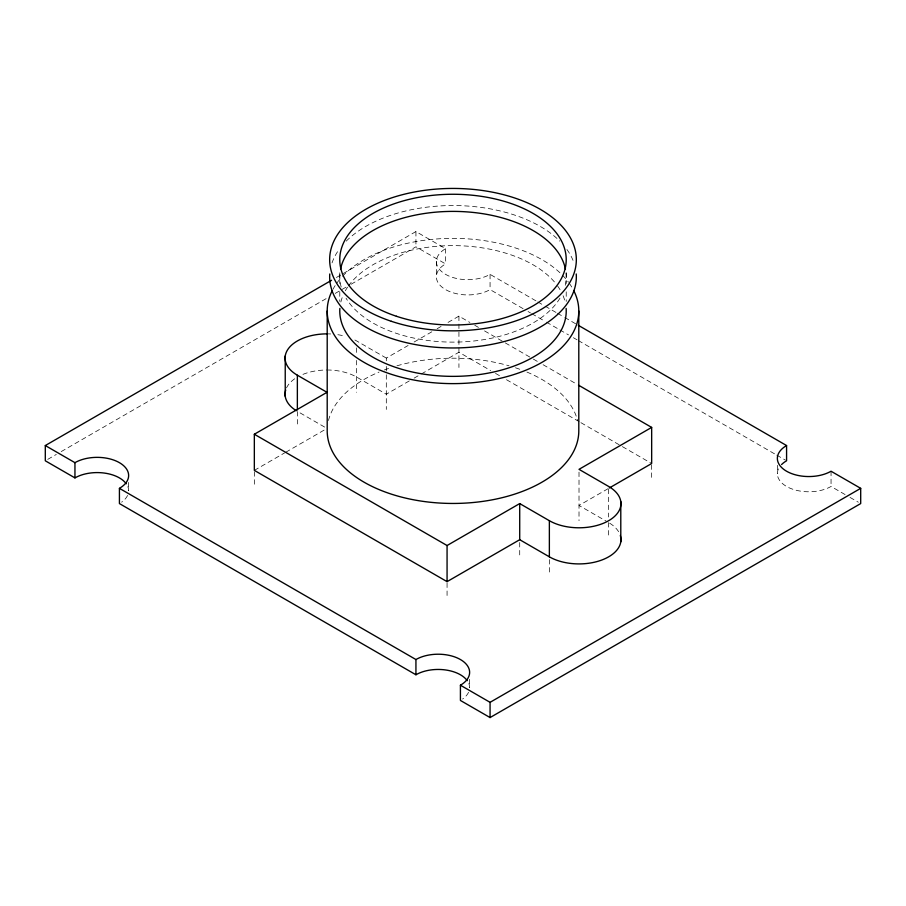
<?xml version="1.0" encoding="UTF-8"?>
<svg xmlns="http://www.w3.org/2000/svg" width="906" height="906" viewBox="0 0 906 906"><rect width="100%" height="100%" fill="white"/><g stroke="black" fill="none" stroke-linecap="round" stroke-linejoin="round"><path stroke-width="0.68" stroke-dasharray="4.53 3.4" d="M336.432 277.474L415.933 231.562L445.582 248.686A31.45 18.154 0 0 0 445.582 274.359A31.45 18.154 0 0 0 490.067 274.359L536.624 301.245M47.746 459.376L56.308 454.427M61.2 451.607L327.859 297.644M335.209 293.408L349.886 284.937M351.109 284.235L415.933 246.806L445.582 263.918A31.45 18.154 0 0 0 445.582 289.603A31.45 18.154 0 0 0 490.067 289.603L523.147 308.697M386.307 360.86L386.307 358.085L408.096 345.503M414.144 342.004L432.298 331.517M437.145 328.719L441.981 325.922M448.04 322.423L458.934 316.126L469.908 322.468M254.337 470.373L284.62 452.898M285.832 452.207L324.586 429.84M409.308 380.916L386.307 394.212L356.658 377.089A41.936 24.213 0 0 0 328.232 370.01M414.144 378.119L420.203 374.631M421.415 373.929L458.934 352.253L490.644 370.565M608.073 488.685L579.013 505.469L606.295 521.21M537.847 301.947L543.974 305.492M545.197 306.194L556.227 312.559M557.45 313.272L563.577 316.806M564.8 317.508L575.831 323.884M528.051 311.528L530.497 312.944M531.72 313.646L545.197 321.426M546.42 322.14L558.674 329.206M559.908 329.92L568.481 334.869M573.385 337.7L577.054 339.818M578.277 340.531L775.547 454.416M776.77 455.129L785.343 460.078M778.435 468.923A31.45 18.154 0 0 0 793.09 489.353A31.45 18.154 0 0 0 831.051 486.465L845.287 494.676M850.021 497.417L858.333 502.218M474.789 325.288L478.447 327.394M484.551 330.916L504.064 342.185M505.288 342.898L532.116 358.391M533.34 359.093L538.221 361.913M543.102 364.722L577.258 384.45M495.525 373.385L500.406 376.194M506.499 379.716L579.693 421.97M580.916 422.683L621.165 445.922M622.388 446.624L651.663 463.521M386.307 358.085L356.658 340.962A41.936 24.213 0 0 0 352.241 338.753M324.631 427.077L297.361 411.324L297.361 426.567M831.051 471.233L831.051 486.465M777.359 465.31L777.359 473.623M651.663 464.914L651.663 478.764M608.662 489.24L608.662 517.032M608.662 522.581L608.662 537.824M579.013 472.128L579.013 520.701M566.216 272.808L566.216 283.601M566.216 291.823L566.216 301.404M549.364 559.591L549.364 572.06M519.716 542.479L519.716 554.936M490.067 274.359L490.067 289.603M469.625 679.296L469.625 687.609A31.45 18.154 0 0 0 468.549 682.909M458.934 316.126L458.934 367.485M447.066 583.034L447.066 596.884M445.582 248.686L445.582 263.918M436.375 261.528L436.375 276.76M415.933 231.562L415.933 246.806M386.307 366.42L386.307 373.363M386.307 374.756L386.307 409.444M356.658 347.915L356.658 354.858M356.658 360.418L356.658 392.321M339.784 272.808L339.784 283.601M339.784 291.823L339.784 301.404M254.337 471.754L254.337 485.605M128.641 482.434L128.641 490.746A31.45 18.154 0 0 0 127.565 486.046M468.549 692.309A31.45 18.154 0 0 1 462.615 699.036M127.565 495.446A31.45 18.154 0 0 1 121.631 502.173M328.232 333.884A41.936 24.213 0 0 1 330.656 333.963M337.859 334.699A41.936 24.213 0 0 1 344.733 336.149M328.482 420.486A125.798 72.627 0 0 1 379.07 372.06M384.314 369.976A125.798 72.627 0 0 1 390.509 367.791M396.941 365.809A125.798 72.627 0 0 1 509.059 365.809M515.491 367.791A125.798 72.627 0 0 1 521.686 369.976M526.93 372.06A125.798 72.627 0 0 1 577.518 420.486M286.5 387.938A41.936 24.213 0 0 1 295.356 378.323M302.955 374.371A41.936 24.213 0 0 1 327.009 369.999M609.681 523.192A41.936 24.213 0 0 1 619.523 533.441M332.955 289.286A125.798 72.627 0 0 1 335.141 285.605M336.783 283.204A125.798 72.627 0 0 1 341.607 277.247M342.513 276.273A125.798 72.627 0 0 1 451.097 238.369A125.798 72.627 0 0 1 561.618 274.359M562.569 275.311A125.798 72.627 0 0 1 568.481 282.196M569.217 283.204A125.798 72.627 0 0 1 573.045 289.286M340.849 302.026A113.216 65.368 0 0 1 342.91 295.741M345.322 290.792A113.216 65.368 0 0 1 347.576 287.168M348.402 285.979A113.216 65.368 0 0 1 450.984 245.639A113.216 65.368 0 0 1 555.99 283.85M557.598 285.979A113.216 65.368 0 0 1 560.678 290.792M563.09 295.741A113.216 65.368 0 0 1 565.151 302.026M566.024 272.91A113.216 65.368 0 0 1 564.823 286.987M559.965 298.176A113.216 65.368 0 0 1 453 342.117A113.216 65.368 0 0 1 346.035 298.176M341.177 286.987A113.216 65.368 0 0 1 339.976 272.91M332.038 262.865A123.329 71.2 0 0 1 338.232 250.679M346.194 241.143A123.329 71.2 0 0 1 559.806 241.143M566.941 249.512A123.329 71.2 0 0 1 573.962 262.865"/><path stroke-width="1.36" d="M126.24 483.793A31.45 18.154 0 0 0 74.949 477.904L45.3 460.792L45.3 445.548L331.539 280.294M620.316 535.503A41.936 24.213 0 0 1 598.379 561.176A41.936 24.213 0 0 1 549.364 556.828L519.716 539.704L447.066 581.641L254.337 470.373L254.337 434.246L327.009 392.321L297.361 375.209A41.936 24.213 0 0 1 288.267 348.821A41.936 24.213 0 0 1 327.009 333.872M254.337 434.246L447.066 545.525L519.716 503.577L549.364 520.701A41.936 24.213 0 0 0 608.662 520.701A41.936 24.213 0 0 0 608.662 486.465L579.013 469.342L651.663 427.406L651.663 463.521L609.285 487.994M460.418 685.208L490.067 702.331L860.7 488.345L860.7 503.577L490.067 717.563L460.418 700.451L460.418 685.208A31.45 18.154 0 0 0 460.418 659.534A31.45 18.154 0 0 0 415.933 659.534L119.422 488.345A31.45 18.154 0 0 0 119.422 462.672A31.45 18.154 0 0 0 74.949 462.672L45.3 445.548M578.277 325.299L786.578 445.548A31.45 18.154 0 0 0 786.578 471.233A31.45 18.154 0 0 0 831.051 471.233L860.7 488.345M578.47 385.152L651.663 427.406M467.236 680.666A31.45 18.154 0 0 0 415.933 674.766L119.422 503.577L119.422 488.345M786.578 445.548L786.578 460.792A31.45 18.154 0 0 0 781.572 464.552M620.791 501.471L620.791 541.811M578.798 310.996L578.798 430.826A125.798 72.627 0 0 1 453 503.453A125.798 72.627 0 0 1 327.202 430.826L327.202 310.996M549.364 520.701L549.364 556.828M519.716 503.577L519.716 539.704M490.067 702.331L490.067 717.563M447.066 545.525L447.066 581.641M415.933 659.534L415.933 674.766M297.361 375.209L297.361 409.931M285.231 355.979L285.231 396.318M74.949 462.672L74.949 477.904M296.341 410.724A41.936 24.213 0 0 1 285.707 389.999M573.702 290.532A125.798 72.627 0 0 1 453 383.623A125.798 72.627 0 0 1 332.298 290.532M566.137 308.436A113.216 65.368 0 0 1 453 376.364A113.216 65.368 0 0 1 339.863 308.436M340.565 269.071A113.216 65.368 0 0 1 453 211.392A113.216 65.368 0 0 1 565.435 269.071M576.239 273.974A123.329 71.2 0 0 1 453 347.961A123.329 71.2 0 0 1 329.761 273.974M391.335 321.302A123.329 71.2 0 0 0 576.329 259.637A123.329 71.2 0 0 0 391.335 197.972A123.329 71.2 0 0 0 391.335 321.302M396.386 316.251A113.216 65.368 0 0 0 566.216 259.637A113.216 65.368 0 0 0 396.386 203.023A113.216 65.368 0 0 0 396.386 316.251"/></g></svg>
